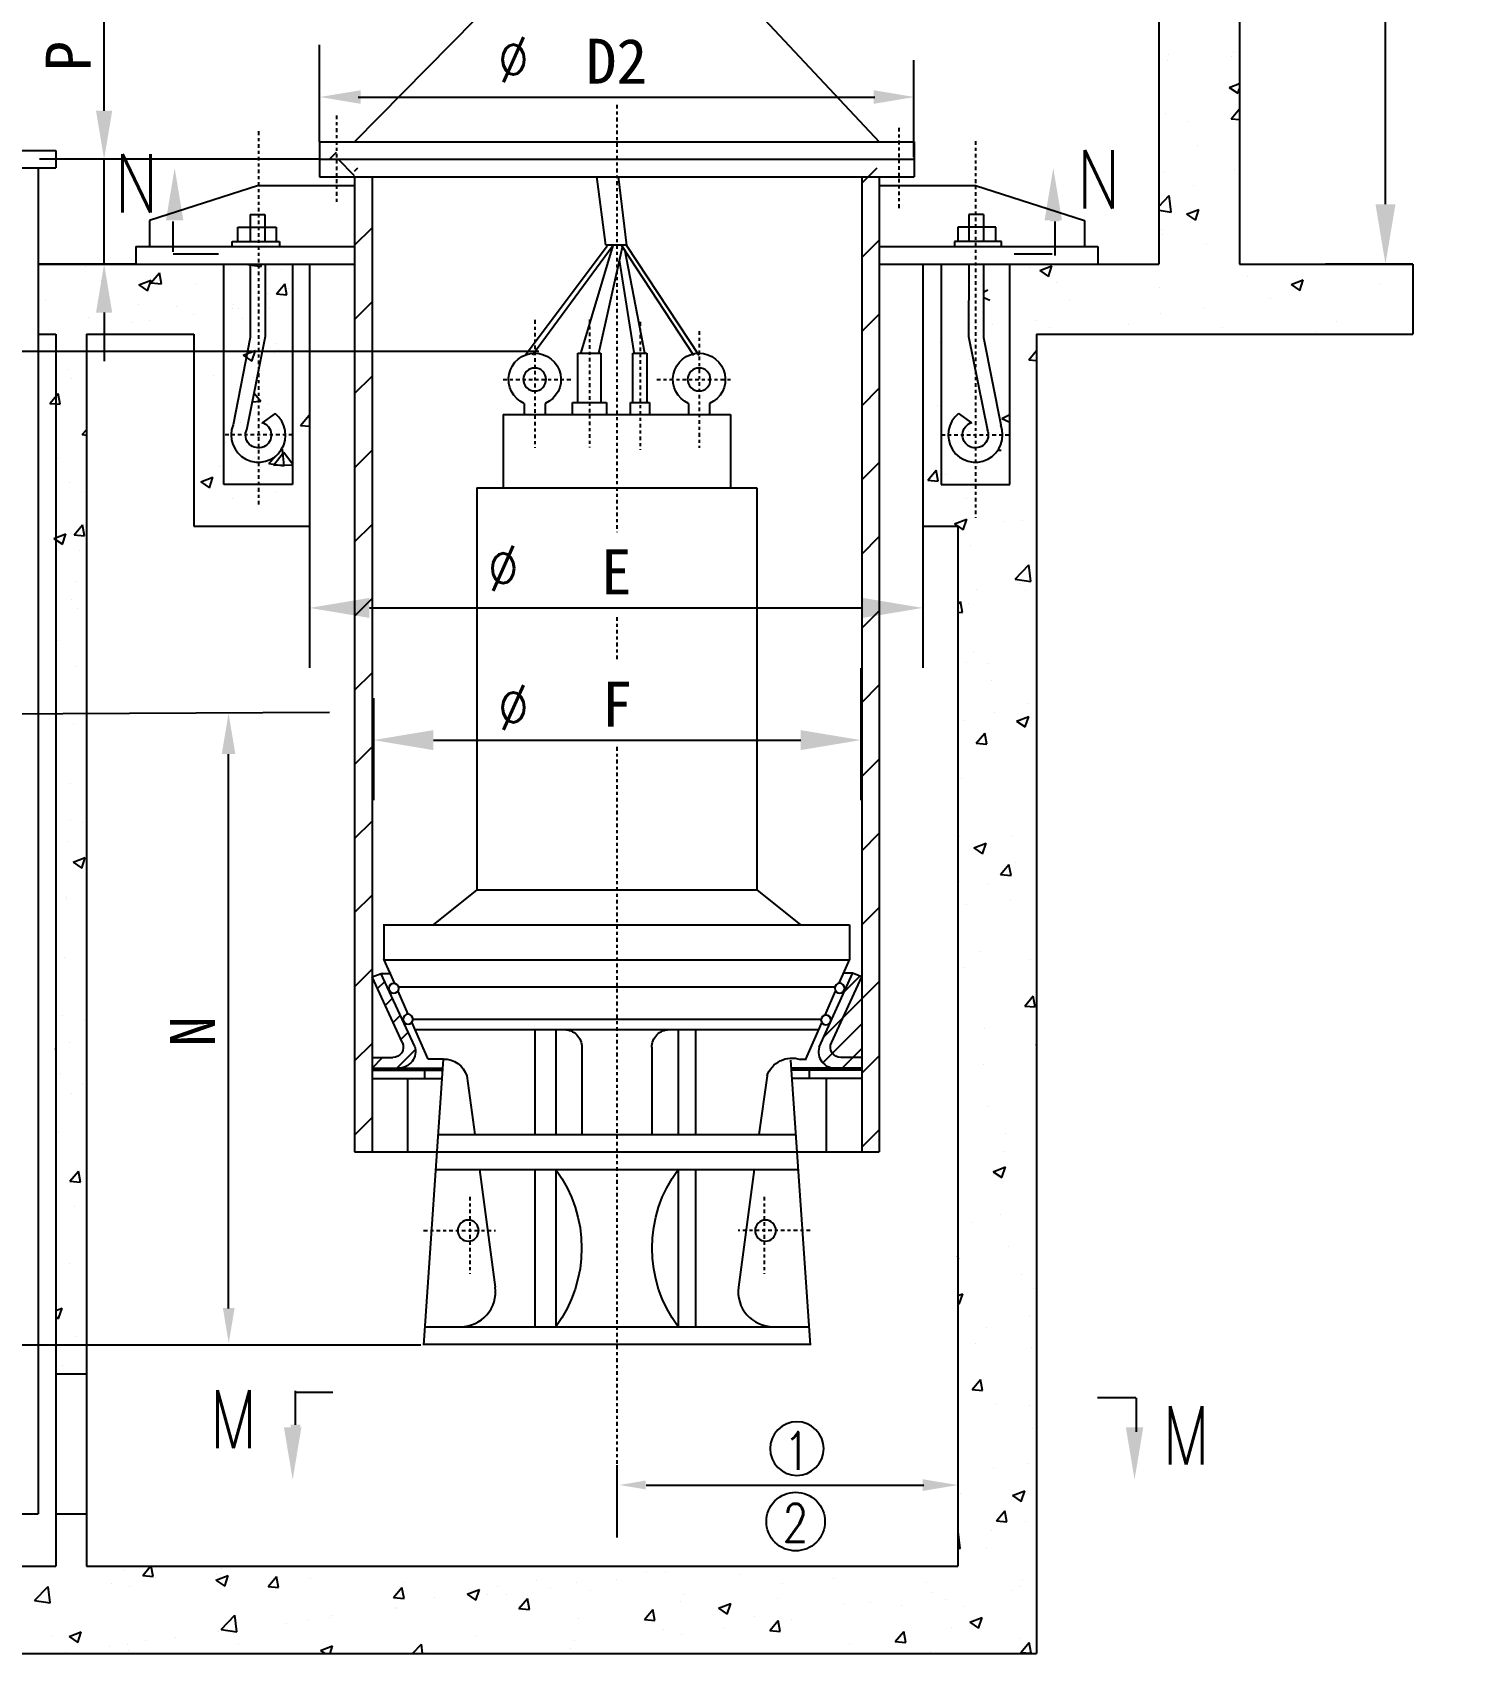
# Model space of a CAD drawing. Extents: x 1620 to 2878, y -792 to 791.
# Drawn here: x 1700.5 to 1748.1, y -0.1 to 54 of the extents above; entities that cross this region are included whole.
import ezdxf
from ezdxf.enums import TextEntityAlignment as Align

# ---------------------------------------------------------------- set-up
doc = ezdxf.new("R2010")
doc.units = 0
doc.header["$MEASUREMENT"] = 0
doc.linetypes.add('CENTER', pattern=[2, 1.25, -0.25, 0.25, -0.25])
doc.linetypes.add('CENTERX2', pattern=[4, 2.5, -0.5, 0.5, -0.5])
doc.layers.get('0').update_dxf_attribs({"linetype": 'CONTINUOUS'})
doc.layers.get('DEFPOINTS').update_dxf_attribs({"linetype": 'CONTINUOUS'})
for name, color, linetype in [('1', 7, 'CONTINUOUS'), ('4', 4, 'CENTERX2'), ('6', 3, 'CONTINUOUS'), ('8', 20, 'CONTINUOUS')]:
    doc.layers.add(name, color=color, linetype=linetype)
doc.styles.add('HZTXT', font='txt.shx', dxfattribs={"bigfont": 'hztxt.shx'})
doc.styles.get("Standard").update_dxf_attribs({"font": 'SimSun.ttf', "width": 0.6})
doc.dimstyles.new('HZTXT', dxfattribs={"dimtxt": 2, "dimasz": 2, "dimexe": 2, "dimexo": 0, "dimgap": 0.8, "dimtad": 3, "dimdec": 1, "dimdsep": 46, "dimtxsty": 'HZTXT', "dimcen": 0, "dimclrd": 1, "dimclre": 1, "dimclrt": 3, "dimadec": 0, "dimazin": 0, "dimtp": 0.9, "dimtm": 0.1, "dimtfac": 0.5, "dimtdec": 4, "dimtmove": 0, "dimatfit": 3, "dimfxl": 0, "dimtolj": 1, "dimtzin": 0, "dimarcsym": 0})

# ---------------------------------------------------------------- blocks, each defined once
blk = doc.blocks.new('*X199')
at = {"color": 0}
for p, q in [((126.196, 103.305), (126.196, 103.305)), ((129.836, 103.206), (129.836, 103.206)), ((129.955, 103.456), (129.955, 103.456)), ((126.168, 102.957), (126.168, 102.957)), ((129.694, 101.441), (130.28, 101.666)), ((129.694, 101.441), (130.192, 101.106)), ((130.192, 101.105), (130.28, 101.368)), ((129.812, 99.651), (130.28, 100.208)), ((126.074, 99.976), (126.074, 99.976)), ((127.324, 99.512), (127.324, 99.512)), ((129.812, 99.651), (130.28, 99.61)), ((127.888, 98.096), (127.888, 98.096)), ((125.953, 96.647), (125.953, 96.647)), ((129.997, 96.753), (129.997, 96.753)), ((127.644, 95.805), (127.644, 95.805)), ((125.68, 94.651), (126.262, 95.258)), ((126.373, 94.308), (126.262, 95.258)), ((125.68, 94.416), (126.373, 94.308)), ((127.261, 94.19), (127.961, 94.458)), ((127.261, 94.19), (127.758, 93.854)), ((127.758, 93.854), (127.961, 94.458)), ((125.831, 93.318), (125.831, 93.318)), ((125.899, 93.013), (125.899, 93.013)), ((128.379, 92.455), (128.379, 92.455)), ((64.293, 91.213), (64.293, 91.213)), ((73.447, 91.326), (73.451, 91.33)), ((73.447, 91.326), (74.337, 91.188)), ((74.337, 91.188), (74.32, 91.33)), ((118.276, 91.125), (118.276, 91.125)), ((118.859, 90.964), (119.559, 91.233)), ((118.859, 90.964), (119.356, 90.629)), ((119.356, 90.629), (119.559, 91.233)), ((125.631, 91.304), (125.631, 91.304)), ((65.231, 90.384), (65.231, 90.384)), ((67.343, 90.142), (68.043, 90.41)), ((67.343, 90.142), (67.84, 89.806)), ((67.84, 89.806), (68.043, 90.41)), ((68.034, 90.255), (68.516, 90.829)), ((68.034, 90.255), (68.631, 90.202)), ((68.631, 90.202), (68.516, 90.829)), ((70.569, 90.159), (70.569, 90.159)), ((75.206, 89.627), (75.688, 90.202)), ((75.804, 89.575), (75.688, 90.202)), ((119.799, 90.303), (119.799, 90.303)), ((125.71, 89.989), (125.71, 89.989)), ((130.761, 90.629), (130.761, 90.629)), ((133.23, 90.163), (133.93, 90.432)), ((133.23, 90.163), (133.727, 89.828)), ((133.728, 89.828), (133.93, 90.432)), ((138.354, 90.17), (138.354, 90.17)), ((62.001, 89.266), (62.001, 89.266)), ((74.681, 89.661), (74.681, 89.661)), ((75.206, 89.627), (75.804, 89.575)), ((75.908, 89.933), (75.908, 89.933)), ((120.575, 89.285), (120.575, 89.285)), ((132.039, 89.339), (132.039, 89.339)), ((64.436, 88.271), (64.436, 88.271)), ((67.34, 89.041), (67.34, 89.041)), ((69.487, 88.911), (69.487, 88.911)), ((70.482, 88.43), (70.482, 88.43)), ((72.678, 88.815), (72.678, 88.815)), ((72.761, 88.991), (72.761, 88.991)), ((74.269, 88.929), (74.269, 88.929)), ((118.613, 88.129), (118.613, 88.129)), ((125.748, 88.511), (125.748, 88.511)), ((128.251, 88.84), (128.251, 88.84)), ((61.663, 87.269), (61.663, 87.269)), ((66.929, 87.99), (66.929, 87.99)), ((67.978, 88.101), (67.978, 88.101)), ((119.432, 87.679), (119.432, 87.679)), ((123.952, 87.903), (123.952, 87.903)), ((129.29, 87.678), (129.29, 87.678)), ((134.628, 87.452), (134.628, 87.452)), ((135.833, 88.05), (135.833, 88.05)), ((136.882, 87.34), (136.882, 87.34)), ((73.312, 86.115), (74.012, 86.384)), ((73.809, 85.78), (74.012, 86.384)), ((74.559, 86.332), (74.559, 86.332)), ((75.157, 86.795), (75.157, 86.795)), ((113.142, 86.851), (113.142, 86.851)), ((118.242, 85.862), (118.68, 86.384)), ((73.312, 86.115), (73.809, 85.78)), ((118.242, 85.862), (118.68, 85.824)), ((63.242, 85.301), (63.242, 85.301)), ((63.494, 84.793), (63.494, 84.793)), ((64.314, 84.942), (64.314, 84.942)), ((71.638, 84.985), (71.638, 84.985)), ((73.918, 84.85), (73.918, 84.85)), ((62.248, 83.36), (62.731, 83.935)), ((62.846, 83.308), (62.731, 83.935)), ((62.248, 83.36), (62.846, 83.308)), ((74.437, 83.003), (74.437, 83.003)), ((76.594, 82.105), (77.076, 82.68)), ((77.104, 82.527), (77.076, 82.68)), ((113.014, 83.236), (113.014, 83.236)), ((64.101, 81.585), (64.352, 81.847)), ((73.145, 82.295), (73.145, 82.295)), ((75.323, 81.872), (75.323, 81.872)), ((76.594, 82.105), (77.104, 82.061)), ((64.101, 81.585), (64.352, 81.546)), ((64.192, 81.613), (64.192, 81.613)), ((74.773, 79.929), (75.552, 80.741)), ((75.662, 79.791), (75.552, 80.741)), ((62.717, 80.212), (62.717, 80.212)), ((74.773, 79.929), (75.662, 79.792)), ((63.403, 78.848), (63.403, 78.848)), ((70.879, 78.864), (71.579, 79.133)), ((70.879, 78.864), (71.376, 78.528)), ((71.376, 78.528), (71.579, 79.133)), ((71.971, 79.74), (71.971, 79.74)), ((74.316, 79.674), (74.316, 79.674)), ((112.457, 78.968), (112.939, 79.542)), ((112.457, 78.968), (113.054, 78.915)), ((113.054, 78.915), (112.939, 79.542)), ((64.071, 78.284), (64.071, 78.284)), ((72.692, 77.928), (72.692, 77.928)), ((74.079, 78.397), (74.079, 78.397)), ((75.196, 78.258), (75.196, 78.258)), ((114.677, 77.936), (114.677, 77.936)), ((115.017, 78.548), (115.017, 78.548)), ((62.589, 76.598), (62.589, 76.598)), ((63.636, 75.838), (64.118, 76.413)), ((64.234, 75.786), (64.118, 76.413)), ((74.194, 76.345), (74.194, 76.345)), ((113.938, 76.639), (113.938, 76.639)), ((113.992, 76.461), (114.693, 76.73)), ((113.992, 76.461), (114.49, 76.126)), ((114.49, 76.126), (114.693, 76.73)), ((116.785, 76.592), (116.785, 76.592)), ((117.856, 76.678), (117.856, 76.678)), ((62.476, 75.639), (63.177, 75.907)), ((62.476, 75.639), (62.974, 75.303)), ((62.974, 75.303), (63.177, 75.907)), ((63.636, 75.838), (64.234, 75.786)), ((114.895, 75.219), (114.895, 75.219)), ((63.949, 74.955), (63.949, 74.955)), ((117.463, 73.309), (118.241, 74.12)), ((117.463, 73.309), (118.352, 73.171)), ((118.352, 73.171), (118.242, 74.12)), ((63.746, 73.152), (63.746, 73.152)), ((115.225, 72.734), (115.225, 72.734)), ((117.728, 73.064), (117.728, 73.064)), ((118.025, 72.627), (118.025, 72.627)), ((63.464, 72.13), (63.464, 72.13)), ((63.828, 71.626), (63.828, 71.626)), ((114.18, 71.846), (114.326, 72.02)), ((114.442, 71.393), (114.326, 72.02)), ((114.773, 71.891), (114.773, 71.891)), ((114.18, 71.416), (114.442, 71.393)), ((62.696, 69.772), (62.696, 69.772)), ((115.098, 69.12), (115.098, 69.12)), ((63.706, 68.297), (63.706, 68.297)), ((114.652, 68.562), (114.652, 68.562)), ((115.921, 68.477), (115.921, 68.477)), ((116.078, 67.517), (116.078, 67.517)), ((118.186, 66.174), (118.186, 66.174)), ((63.584, 64.968), (63.584, 64.968)), ((114.53, 65.233), (114.53, 65.233)), ((116.254, 65.674), (116.254, 65.674)), ((117.528, 65.184), (118.229, 65.452)), ((117.528, 65.184), (118.026, 64.848)), ((118.026, 64.848), (118.229, 65.452)), ((115.232, 63.924), (115.714, 64.498)), ((115.829, 63.871), (115.714, 64.498)), ((115.232, 63.924), (115.829, 63.872)), ((63.463, 61.639), (63.463, 61.639)), ((114.409, 61.904), (114.409, 61.904)), ((63.435, 59.468), (63.435, 59.468)), ((64.097, 59.354), (64.097, 59.354)), ((114.287, 58.575), (114.287, 58.575)), ((117.308, 58.617), (117.308, 58.617)), ((63.341, 58.31), (63.341, 58.31)), ((115.095, 57.932), (115.795, 58.201)), ((115.095, 57.932), (115.593, 57.597)), ((115.593, 57.596), (115.795, 58.201)), ((63.579, 57.109), (64.279, 57.378)), ((63.579, 57.109), (64.077, 56.774)), ((64.077, 56.774), (64.279, 57.378)), ((116.619, 56.402), (117.101, 56.976)), ((117.217, 56.35), (117.101, 56.976)), ((117.479, 57.098), (117.479, 57.098)), ((114.249, 55.981), (114.249, 55.981)), ((115.892, 55.814), (115.892, 55.814)), ((116.619, 56.402), (117.217, 56.35)), ((63.199, 55.091), (63.199, 55.091)), ((63.22, 54.981), (63.22, 54.981)), ((117.181, 55.003), (117.181, 55.003)), ((114.678, 54.673), (114.678, 54.673)), ((115.49, 52.015), (115.49, 52.015)), ((63.098, 51.652), (63.098, 51.652)), ((114.551, 51.059), (114.551, 51.059)), ((118.338, 51.557), (118.338, 51.557)), ((118.007, 48.88), (118.489, 49.455)), ((118.604, 48.828), (118.489, 49.454)), ((62.976, 48.323), (62.976, 48.323)), ((118.007, 48.88), (118.604, 48.828)), ((64.253, 48.035), (64.253, 48.035)), ((115.707, 47.613), (115.707, 47.613)), ((62.611, 46.326), (62.588, 46.452)), ((63.405, 46.805), (63.405, 46.805)), ((118.631, 46.654), (118.68, 46.673)), ((118.631, 46.654), (118.68, 46.622)), ((62.588, 46.328), (62.611, 46.326)), ((115.651, 45.562), (115.651, 45.562)), ((62.855, 44.995), (62.855, 44.995)), ((63.509, 43.852), (63.509, 43.852)), ((64.126, 44.42), (64.126, 44.42)), ((115.862, 43.151), (115.862, 43.151)), ((62.733, 41.666), (62.733, 41.666)), ((116.891, 41.597), (116.891, 41.597)), ((116.761, 40.556), (116.761, 40.556)), ((63.401, 38.856), (63.883, 39.431)), ((63.999, 38.804), (63.883, 39.431)), ((116.198, 39.403), (116.898, 39.672)), ((116.198, 39.403), (116.695, 39.067)), ((116.695, 39.067), (116.898, 39.672)), ((62.612, 38.337), (62.612, 38.337)), ((63.401, 38.856), (63.999, 38.804)), ((63.67, 37.399), (63.67, 37.399)), ((62.652, 37.03), (62.652, 37.03)), ((114.944, 36.487), (114.944, 36.487)), ((116.634, 36.942), (116.634, 36.942)), ((118.63, 36.022), (118.63, 36.022)), ((114.207, 34.411), (114.18, 34.559)), ((114.18, 34.414), (114.207, 34.411)), ((117.052, 35.143), (117.052, 35.143)), ((63.376, 34.142), (63.376, 34.142)), ((117.791, 33.496), (117.791, 33.496)), ((118.508, 32.693), (118.508, 32.693)), ((62.588, 31.459), (62.949, 31.597)), ((62.746, 30.993), (62.949, 31.597)), ((114.18, 32.311), (114.465, 32.42)), ((114.18, 31.872), (114.262, 31.816)), ((114.262, 31.816), (114.465, 32.42)), ((62.588, 31.1), (62.746, 30.993)), ((118.292, 31.178), (118.292, 31.178)), ((63.706, 29.974), (63.706, 29.974)), ((115.833, 30.488), (115.833, 30.488)), ((115.16, 29.552), (115.16, 29.552)), ((118.386, 29.364), (118.386, 29.364)), ((62.963, 28.324), (62.963, 28.324)), ((114.997, 26.942), (115.479, 27.516)), ((114.997, 26.942), (115.594, 26.889)), ((115.594, 26.889), (115.479, 27.516)), ((116.345, 26.068), (116.345, 26.068)), ((118.265, 26.035), (118.265, 26.035)), ((118.454, 24.725), (118.454, 24.725)), ((116.214, 22.495), (116.214, 22.495)), ((118.143, 22.706), (118.143, 22.706)), ((114.356, 20.985), (114.356, 20.985)), ((117.301, 20.874), (118.001, 21.142)), ((117.301, 20.874), (117.798, 20.538)), ((117.798, 20.538), (118.001, 21.142)), ((116.384, 19.42), (116.866, 19.994)), ((116.982, 19.367), (116.866, 19.994)), ((114.18, 18.775), (114.198, 18.794)), ((114.309, 17.844), (114.198, 18.794)), ((116.087, 18.881), (116.087, 18.881)), ((116.384, 19.42), (116.982, 19.368)), ((118.022, 19.377), (118.022, 19.377)), ((114.18, 17.864), (114.309, 17.844)), ((115.803, 17.825), (115.803, 17.825)), ((67.563, 16.291), (68.016, 16.83)), ((68.161, 16.238), (68.052, 16.83)), ((91.055, 16.777), (91.055, 16.777)), ((109.972, 16.824), (109.972, 16.824)), ((65.789, 15.857), (65.789, 15.857)), ((66.473, 16.562), (66.473, 16.562)), ((67.563, 16.291), (68.161, 16.238)), ((68.292, 16.186), (68.292, 16.186)), ((71.754, 16.025), (72.454, 16.294)), ((71.754, 16.025), (72.251, 15.689)), ((71.811, 16.336), (71.811, 16.336)), ((72.005, 16.424), (72.005, 16.424)), ((72.08, 16.685), (72.08, 16.685)), ((72.251, 15.689), (72.454, 16.294)), ((74.736, 15.663), (75.218, 16.238)), ((75.334, 15.611), (75.218, 16.238)), ((77.149, 16.111), (77.149, 16.111)), ((82.487, 15.885), (82.487, 15.885)), ((90.08, 16.017), (90.08, 16.017)), ((92.397, 15.893), (92.397, 15.893)), ((94.662, 16.06), (94.662, 16.06)), ((96.394, 16.552), (96.394, 16.552)), ((97.448, 16.533), (97.448, 16.533)), ((101.732, 16.326), (101.732, 16.326)), ((104.14, 15.823), (104.14, 15.823)), ((107.07, 16.101), (107.07, 16.101)), ((112.408, 15.875), (112.408, 15.875)), ((117.9, 16.048), (117.9, 16.048)), ((61.383, 14.862), (62.162, 15.673)), ((61.383, 14.862), (62.272, 14.724)), ((61.76, 15.034), (61.76, 15.034)), ((62.272, 14.724), (62.162, 15.673)), ((66.811, 15.674), (66.811, 15.674)), ((74.736, 15.663), (75.334, 15.611)), ((81.909, 15.036), (82.391, 15.61)), ((81.909, 15.036), (82.506, 14.983)), ((82.506, 14.983), (82.391, 15.61)), ((84.248, 15.016), (84.248, 15.016)), ((86.125, 15.224), (86.825, 15.493)), ((86.125, 15.224), (86.622, 14.888)), ((86.622, 14.888), (86.825, 15.493)), ((87.263, 15.189), (87.263, 15.189)), ((87.826, 15.66), (87.826, 15.66)), ((88.371, 15.232), (88.371, 15.232)), ((89.081, 14.408), (89.563, 14.983)), ((89.679, 14.356), (89.563, 14.982)), ((90.874, 15.562), (90.874, 15.562)), ((93.164, 15.434), (93.164, 15.434)), ((98.502, 15.209), (98.502, 15.209)), ((103.84, 14.983), (103.84, 14.983)), ((112.706, 15.299), (112.706, 15.299)), ((113.456, 14.937), (113.456, 14.937)), ((117.243, 15.435), (117.243, 15.435)), ((117.746, 15.65), (117.746, 15.65)), ((72.055, 13.206), (72.834, 14.018)), ((72.945, 13.068), (72.834, 14.018)), ((78.416, 14.015), (78.416, 14.015)), ((82.055, 14.401), (82.055, 14.401)), ((82.069, 14.439), (82.069, 14.439)), ((89.081, 14.408), (89.679, 14.356)), ((96.254, 13.78), (96.736, 14.355)), ((96.852, 13.728), (96.736, 14.355)), ((98.308, 14.822), (98.308, 14.822)), ((100.496, 14.423), (101.196, 14.692)), ((100.496, 14.423), (100.994, 14.088)), ((100.994, 14.087), (101.196, 14.692)), ((102.521, 13.954), (102.521, 13.954)), ((107.655, 14.658), (107.655, 14.658)), ((109.178, 14.757), (109.178, 14.757)), ((110.953, 14.607), (110.953, 14.607)), ((114.517, 14.532), (114.517, 14.532)), ((63.351, 12.799), (64.052, 13.068)), ((63.849, 12.464), (64.052, 13.068)), ((71.884, 13.095), (71.884, 13.095)), ((72.055, 13.206), (72.945, 13.068)), ((72.584, 13.014), (72.584, 13.014)), ((75.765, 13.572), (75.765, 13.572)), ((77.018, 13.799), (77.018, 13.799)), ((78.268, 13.902), (78.268, 13.902)), ((92.476, 13.821), (92.476, 13.821)), ((96.254, 13.78), (96.852, 13.728)), ((97.327, 13.205), (97.327, 13.205)), ((100.85, 13.277), (100.85, 13.277)), ((103.426, 13.153), (103.909, 13.727)), ((103.426, 13.153), (104.024, 13.101)), ((104.024, 13.101), (103.909, 13.727)), ((104.637, 13.776), (104.637, 13.776)), ((110.599, 12.525), (111.081, 13.1)), ((111.197, 12.473), (111.081, 13.1)), ((113.791, 13.325), (113.791, 13.325)), ((114.868, 13.622), (115.568, 13.891)), ((114.868, 13.622), (115.365, 13.287)), ((115.365, 13.287), (115.568, 13.891)), ((62.375, 12.822), (62.375, 12.822)), ((63.351, 12.799), (63.849, 12.464)), ((65.662, 12.242), (65.662, 12.242)), ((66.69, 12.345), (66.69, 12.345)), ((67.713, 12.596), (67.713, 12.596)), ((69.449, 12.741), (69.449, 12.741)), ((73.051, 12.371), (73.051, 12.371)), ((77.723, 11.999), (78.423, 12.267)), ((78.276, 11.83), (78.423, 12.267)), ((78.389, 12.145), (78.389, 12.145)), ((82.995, 11.83), (83.507, 12.363)), ((83.569, 11.83), (83.507, 12.363)), ((86.644, 12.82), (86.644, 12.82)), ((92.031, 12.116), (92.031, 12.116)), ((92.276, 12.564), (92.276, 12.564)), ((98.346, 12.948), (98.346, 12.948)), ((107.959, 12.324), (107.959, 12.324)), ((110.599, 12.525), (111.197, 12.473)), ((117.772, 11.898), (118.254, 12.472)), ((117.778, 12.719), (117.778, 12.719)), ((118.369, 11.846), (118.254, 12.472)), ((63.158, 11.913), (63.158, 11.913)), ((66.752, 12.013), (66.752, 12.013)), ((77.723, 11.999), (77.973, 11.83)), ((83.728, 11.92), (83.728, 11.92)), ((87.141, 11.86), (87.141, 11.86)), ((112.585, 11.97), (112.585, 11.97)), ((117.772, 11.898), (118.369, 11.846))]:
    blk.add_line(p, q, dxfattribs=at)
blk = doc.blocks.new('*D407')
at = {"color": 1, "linetype": 'ByBlock', "lineweight": -2}
for p, q in [((1717.389, 43.326), (1673.841, 43.326)), ((1675.841, 12.17), (1675.841, 41.326)), ((1674.696, 10.17), (1677.841, 10.17))]:
    blk.add_line(p, q, dxfattribs=at)
at = {"color": 1, "linetype": 'ByBlock'}
for points in [[(1675.508, 41.326), (1676.174, 41.326), (1675.841, 43.326)], [(1675.508, 12.17), (1676.174, 12.17), (1675.841, 10.17)]]:
    blk.add_solid(points, dxfattribs=at)
at = {"layer": 'DEFPOINTS', "color": 0, "linetype": 'ByBlock'}
for p in [(1675.841, 43.326), (1717.389, 43.326), (1674.696, 10.17)]:
    blk.add_point(p, dxfattribs=at)
at = {"color": 3, "linetype": 'ByBlock', "insert": (1674.141, 26.748), "char_height": 1.8, "attachment_point": 5, "rotation": 90, "style": 'HZTXT'}
blk.add_mtext('\\A1;     *', dxfattribs=at)
blk = doc.blocks.new('*D428')
at = {"color": 1, "linetype": 'ByBlock', "lineweight": -2}
for p, q in [((1713.453, 10.17), (1673.841, 10.17)), ((1675.841, 4.764), (1675.841, 8.17)), ((1675.406, 2.764), (1677.841, 2.764))]:
    blk.add_line(p, q, dxfattribs=at)
at = {"color": 1, "linetype": 'ByBlock'}
for points in [[(1675.508, 8.17), (1676.174, 8.17), (1675.841, 10.17)], [(1675.508, 4.764), (1676.174, 4.764), (1675.841, 2.764)]]:
    blk.add_solid(points, dxfattribs=at)
at = {"layer": 'DEFPOINTS', "color": 0, "linetype": 'ByBlock'}
for p in [(1675.841, 10.17), (1713.453, 10.17), (1675.406, 2.764)]:
    blk.add_point(p, dxfattribs=at)
at = {"color": 3, "linetype": 'ByBlock', "insert": (1674.141, 6.467), "char_height": 1.8, "attachment_point": 5, "rotation": 90, "style": 'HZTXT'}
blk.add_mtext('\\A1;  ', dxfattribs=at)
blk = doc.blocks.new('*D429')
at = {"color": 1, "linetype": 'ByBlock', "lineweight": -2}
for p, q in [((1748.126, 66.076), (1743.622, 66.076)), ((1745.622, 48.247), (1745.622, 64.076)), ((1746.537, 46.247), (1743.622, 46.247))]:
    blk.add_line(p, q, dxfattribs=at)
at = {"color": 1, "linetype": 'ByBlock'}
for points in [[(1745.288, 64.076), (1745.955, 64.076), (1745.622, 66.076)], [(1745.288, 48.247), (1745.955, 48.247), (1745.622, 46.247)]]:
    blk.add_solid(points, dxfattribs=at)
at = {"layer": 'DEFPOINTS', "color": 0, "linetype": 'ByBlock'}
for p in [(1745.622, 66.076), (1748.126, 66.076), (1746.537, 46.247)]:
    blk.add_point(p, dxfattribs=at)
at = {"color": 3, "linetype": 'ByBlock', "insert": (1743.917, 55.246), "char_height": 1.8, "attachment_point": 5, "rotation": 90}
blk.add_mtext('\\A1;  ', dxfattribs=at)
blk = doc.blocks.new('*D435')
at = {"layer": '8', "color": 1, "lineweight": -2}
for p, q in [((1709.739, 37.499), (1709.739, 32.775)), ((1730.195, 37.499), (1730.195, 32.775)), ((1711.739, 34.775), (1728.195, 34.775))]:
    blk.add_line(p, q, dxfattribs=at)
at = {"layer": '8', "color": 1}
for points in [[(1711.739, 35.108), (1711.739, 34.441), (1709.739, 34.775)], [(1728.195, 35.108), (1728.195, 34.441), (1730.195, 34.775)]]:
    blk.add_solid(points, dxfattribs=at)
at = {"layer": 'DEFPOINTS', "color": 0}
for p in [(1709.739, 37.499), (1730.195, 37.499), (1730.195, 34.775)]:
    blk.add_point(p, dxfattribs=at)
blk = doc.blocks.new('*X193')
at = {"color": 0}
for p, q in [((79.68, 96.65), (79.859, 96.83)), ((108.68, 95.952), (109.558, 96.83)), ((79.68, 92.408), (80.68, 93.408)), ((108.68, 91.709), (109.68, 92.709)), ((79.68, 88.165), (80.68, 89.165)), ((108.68, 87.466), (109.68, 88.466)), ((79.68, 83.922), (80.68, 84.922)), ((108.68, 83.224), (109.68, 84.224)), ((79.68, 79.68), (80.68, 80.68)), ((108.68, 78.981), (109.68, 79.981)), ((79.68, 75.437), (80.68, 76.437)), ((108.68, 74.739), (109.68, 75.739)), ((79.68, 71.194), (80.68, 72.194)), ((108.68, 70.496), (109.68, 71.496)), ((79.68, 66.952), (80.68, 67.952)), ((108.68, 66.253), (109.68, 67.253)), ((79.68, 62.709), (80.68, 63.709)), ((108.68, 62.011), (109.68, 63.011)), ((79.68, 58.466), (80.68, 59.466)), ((108.68, 57.768), (109.68, 58.768)), ((79.68, 54.224), (80.68, 55.224)), ((108.68, 53.525), (109.68, 54.525)), ((79.68, 49.981), (80.68, 50.981)), ((108.68, 49.283), (109.68, 50.283)), ((79.68, 45.739), (80.68, 46.739)), ((108.68, 45.04), (109.68, 46.04)), ((79.68, 41.496), (80.68, 42.496)), ((108.68, 40.797), (109.68, 41.797))]:
    blk.add_line(p, q, dxfattribs=at)
blk = doc.blocks.new('*D436')
at = {"layer": '8', "color": 1, "lineweight": -2}
for p, q in [((1728.123, 32.77), (1728.123, 28.364)), ((1711.868, 31.767), (1711.868, 28.364)), ((1713.868, 30.364), (1726.123, 30.364))]:
    blk.add_line(p, q, dxfattribs=at)
at = {"layer": '8', "color": 1}
for points in [[(1713.868, 30.697), (1713.868, 30.03), (1711.868, 30.364)], [(1726.123, 30.697), (1726.123, 30.03), (1728.123, 30.364)]]:
    blk.add_solid(points, dxfattribs=at)
at = {"layer": 'DEFPOINTS', "color": 0}
for p in [(1728.123, 32.77), (1711.868, 31.767), (1728.123, 30.364)]:
    blk.add_point(p, dxfattribs=at)
blk = doc.blocks.new('*X197')
at = {"color": 0}
for p, q in [((80.987, 49.875), (81.404, 50.291)), ((107.675, 49.692), (108.571, 50.588)), ((81.434, 48.907), (81.851, 49.324)), ((106.516, 47.119), (108.68, 49.283)), ((81.88, 47.939), (82.298, 48.357)), ((82.326, 46.97), (82.745, 47.389)), ((106.448, 45.637), (108.68, 47.868)), ((82.099, 45.33), (83.16, 46.391)), ((107.555, 45.33), (108.68, 46.454)), ((80.685, 45.33), (81.285, 45.93))]:
    blk.add_line(p, q, dxfattribs=at)
blk = doc.blocks.new('*X196')
at = {"color": 0}
for p, q in [((74.723, 91.034), (74.723, 91.034)), ((75.481, 91.04), (75.481, 91.04)), ((113.247, 91.246), (113.247, 91.246)), ((115.888, 89.834), (115.654, 89.717)), ((116.002, 89.245), (115.654, 89.4)), ((73.041, 88.772), (73.041, 88.772)), ((73.253, 88.193), (73.253, 88.193)), ((74.789, 88.867), (74.789, 88.867)), ((116.149, 87.895), (116.149, 87.895)), ((75.33, 86.427), (75.33, 86.427)), ((75.128, 86.228), (75.128, 86.228)), ((114.831, 85.859), (114.831, 85.859)), ((73.936, 83.927), (73.904, 83.882)), ((74.321, 83.468), (73.936, 83.927)), ((74.321, 83.468), (73.813, 83.423)), ((74.729, 83.371), (74.729, 83.371)), ((117.156, 82.714), (116.691, 82.482)), ((114.774, 81.725), (114.774, 81.725)), ((117.156, 82.275), (116.691, 82.482)), ((72.29, 81.103), (72.29, 81.103)), ((75.513, 81.436), (75.513, 81.436)), ((73.955, 80.256), (73.955, 80.256)), ((75.64, 80.555), (75.047, 79.805)), ((76.129, 79.827), (75.047, 79.805)), ((76.129, 79.887), (75.64, 80.555)), ((116.663, 80.665), (116.454, 80.661)), ((116.52, 80.458), (116.52, 80.458)), ((113.495, 79.268), (113.495, 79.268))]:
    blk.add_line(p, q, dxfattribs=at)
blk = doc.blocks.new('*X198')
at = {"color": 0}
blk.add_line((78.238, 97.33), (78.639, 97.731), dxfattribs=at)
blk = doc.blocks.new('*X194')
at = {"color": 0}
blk.add_line((79.68, 96.39), (78.74, 97.33), dxfattribs=at)

msp = doc.modelspace()

# ---------------------------------------------------------------- linework, layer by layer
at = {"color": 1, "linetype": 'ByBlock'}
for p, q in [((1702.88864, 51.36632), (1702.89443, 55.00442)), ((1710.07491, 49.74632), (1700.72864, 49.74632)), ((1702.88864, 46.24712), (1702.88864, 49.74632)), ((1703.95131, 46.24712), (1700.72864, 46.24712)), ((1702.88864, 44.62712), (1702.88864, 43.00712))]:
    msp.add_line(p, q, dxfattribs=at)
for points in [[(1702.61864, 51.36632), (1703.15864, 51.36632), (1702.88864, 49.74632)], [(1702.61864, 44.62712), (1703.15864, 44.62712), (1702.88864, 46.24712)], [(1706.85012, 11.40903), (1707.23892, 11.40903), (1707.04452, 10.24263)]]:
    msp.add_solid(points, dxfattribs=at)
at = {"layer": '1'}
for p, q in [((1738.06851, 61.10452), (1738.06851, 46.24712)), ((1740.75123, 61.10452), (1740.75123, 46.24712)), ((1715.25888, 54.41192), (1711.24131, 50.32952)), ((1724.90763, 54.41192), (1728.73731, 50.32952)), ((1710.07491, 50.32952), (1710.07491, 49.16312)), ((1710.07491, 50.32952), (1711.24131, 50.32952)), ((1711.24131, 50.32952), (1729.90371, 50.32952)), ((1729.90371, 50.32952), (1729.90371, 49.16312)), ((1699.52379, 50.03792), (1701.27339, 50.03792)), ((1701.27339, 50.03792), (1701.27339, 49.45472)), ((1699.52379, 49.45472), (1701.27339, 49.45472)), ((1700.69019, 49.45472), (1700.69019, 4.54832)), ((1710.07491, 49.74632), (1729.90371, 49.74632)), ((1708.03371, 48.87152), (1704.3991, 47.70084)), ((1708.03371, 48.87152), (1711.24131, 48.87152)), ((1710.07491, 49.16312), (1728.73731, 49.16312)), ((1711.24131, 49.16312), (1711.24131, 16.62056)), ((1711.82451, 49.16312), (1711.82451, 16.62056)), ((1719.62464, 46.87798), (1719.31662, 49.16636)), ((1720.32105, 46.8646), (1720.03981, 49.16636)), ((1728.15411, 49.16312), (1728.15411, 16.62056)), ((1728.73731, 49.16312), (1728.73731, 16.62056)), ((1728.73731, 49.16312), (1729.90371, 49.16312)), ((1728.73731, 48.87152), (1731.94491, 48.87152)), ((1731.94491, 48.87152), (1735.57952, 47.70084)), ((1704.3991, 47.70084), (1704.3991, 46.82388)), ((1707.75728, 47.89728), (1707.75728, 46.99836)), ((1707.75728, 47.89728), (1708.25161, 47.89728)), ((1708.25161, 47.89728), (1708.25332, 46.99836)), ((1731.727, 47.89728), (1731.72529, 46.99836)), ((1732.22134, 47.89728), (1731.727, 47.89728)), ((1732.22134, 47.89728), (1732.22134, 46.99836)), ((1735.57952, 47.70084), (1735.57952, 46.82388)), ((1707.34694, 46.99836), (1707.34694, 47.48528)), ((1707.34694, 47.48528), (1708.6219, 47.48528)), ((1708.6219, 47.48528), (1708.6219, 46.99836)), ((1731.35672, 47.48528), (1731.35672, 46.99836)), ((1732.63167, 47.48528), (1731.35672, 47.48528)), ((1732.63167, 46.99836), (1732.63167, 47.48528)), ((1703.95131, 46.83032), (1711.24131, 46.83032)), ((1703.95131, 46.83032), (1703.95131, 46.24712)), ((1705.19556, 46.59044), (1706.70487, 46.59044)), ((1707.15945, 46.83032), (1707.15945, 46.99836)), ((1707.15945, 46.99836), (1708.73439, 46.99836)), ((1708.73439, 46.99836), (1708.73439, 46.83032)), ((1719.66682, 46.84845), (1716.94102, 43.20604)), ((1719.86941, 46.86684), (1717.18045, 43.20604)), ((1718.80119, 43.29802), (1719.86941, 46.86684)), ((1719.39055, 43.27963), (1720.18251, 46.86684)), ((1720.33732, 46.87449), (1719.6233, 46.87449)), ((1720.14567, 46.86684), (1722.53996, 43.20604)), ((1720.91921, 43.27963), (1720.25618, 46.73807)), ((1720.31143, 46.86684), (1722.72413, 43.20604)), ((1728.73731, 46.83032), (1736.02731, 46.83032)), ((1731.24422, 46.99836), (1731.24422, 46.83032)), ((1732.81916, 46.99836), (1731.24422, 46.99836)), ((1732.81916, 46.83032), (1732.81916, 46.99836)), ((1733.23701, 46.59044), (1734.50801, 46.59044)), ((1736.02731, 46.83032), (1736.02731, 46.24712)), ((1700.69019, 46.24712), (1711.24131, 46.24712)), ((1706.88089, 38.89361), (1706.88089, 46.24842)), ((1707.75728, 46.24712), (1707.75728, 43.79616)), ((1708.25475, 46.24712), (1708.25935, 43.8342)), ((1709.17036, 46.24842), (1709.17036, 38.89361)), ((1709.73922, 46.24712), (1709.73922, 37.49912)), ((1720.56928, 43.29802), (1720.072, 46.38855)), ((1728.73731, 46.24712), (1738.06851, 46.24712)), ((1730.19531, 46.24712), (1730.19531, 37.49912)), ((1730.80825, 46.24842), (1730.80825, 38.89361)), ((1731.72386, 46.24712), (1731.71927, 43.8342)), ((1732.22134, 46.24712), (1732.22134, 43.79616)), ((1733.09772, 38.89361), (1733.09772, 46.24842)), ((1740.75123, 46.24712), (1746.53745, 46.24712)), ((1700.69019, 43.91432), (1701.27339, 43.91432)), ((1701.27339, 43.91432), (1701.27339, 2.79872)), ((1702.30237, 43.91432), (1702.30237, 2.79872)), ((1702.30237, 43.91432), (1705.87871, 43.91432)), ((1705.87871, 43.91432), (1705.87871, 37.49912)), ((1708.25935, 43.8342), (1707.6327, 40.70089)), ((1731.71927, 43.8342), (1732.34591, 40.70089)), ((1733.98611, 43.91432), (1733.98611, -0.11728)), ((1733.98611, 43.91432), (1746.53745, 43.91432)), ((1707.75728, 43.79616), (1707.19029, 40.87961)), ((1718.69104, 41.63242), (1718.69104, 43.27939)), ((1718.69104, 43.27939), (1719.45526, 43.27939)), ((1719.45526, 43.27939), (1719.45526, 41.62122)), ((1720.51848, 43.27939), (1720.98912, 43.27939)), ((1720.51848, 41.63242), (1720.51848, 43.27939)), ((1720.98912, 43.27939), (1720.98912, 41.63242)), ((1732.22134, 43.79616), (1732.78832, 40.87961)), ((1708.59367, 41.25907), (1708.1605, 40.95625)), ((1716.19851, 41.2316), (1723.78011, 41.2316)), ((1716.19851, 41.2316), (1716.19851, 38.78216)), ((1718.51156, 41.22908), (1718.51156, 41.63242)), ((1718.51156, 41.63242), (1719.64595, 41.63242)), ((1719.64595, 41.63242), (1719.64595, 41.22908)), ((1720.43996, 41.63242), (1721.07885, 41.63242)), ((1720.43996, 41.22908), (1720.43996, 41.63242)), ((1721.07885, 41.63242), (1721.07885, 41.22908)), ((1723.78011, 41.2316), (1723.78011, 38.78216)), ((1731.38495, 41.25907), (1731.81811, 40.95625)), ((1709.17036, 38.89361), (1706.88089, 38.89361)), ((1715.32371, 38.78216), (1715.32371, 25.36856)), ((1715.32371, 38.78216), (1724.65491, 38.78216)), ((1724.65491, 38.78216), (1724.65491, 25.36856)), ((1730.80825, 38.89361), (1733.09772, 38.89361)), ((1705.87871, 37.49912), (1709.73922, 37.49912)), ((1730.19531, 37.49912), (1731.36171, 37.49912)), ((1731.36171, 37.49912), (1731.36171, 2.79872)), ((1715.32371, 25.36856), (1713.86571, 24.20216)), ((1715.32371, 25.36856), (1724.65491, 25.36856)), ((1724.65491, 25.36856), (1726.11291, 24.20216)), ((1724.65491, 25.36856), (1726.11291, 24.20216)), ((1712.2132, 24.21745), (1712.2132, 23.05018)), ((1712.2132, 24.20216), (1727.74179, 24.20216)), ((1727.74179, 24.20216), (1727.74179, 23.03576)), ((1712.58067, 22.24274), (1712.22241, 23.05479)), ((1712.23081, 23.03576), (1727.74179, 23.03576)), ((1727.4005, 22.24855), (1727.7562, 23.05479)), ((1711.82451, 22.46017), (1712.12313, 22.58115)), ((1712.83551, 20.26621), (1711.82451, 22.46017)), ((1713.25219, 20.13772), (1712.1221, 22.58337)), ((1712.12313, 22.58115), (1712.45658, 22.58115)), ((1726.73643, 20.11749), (1727.85515, 22.60119)), ((1727.1431, 20.26621), (1728.15411, 22.46017)), ((1727.8486, 22.58664), (1727.54288, 22.58664)), ((1728.15411, 22.46017), (1727.8486, 22.58664)), ((1713.03395, 21.21531), (1712.6936, 21.98676)), ((1712.70617, 22.12706), (1727.25975, 22.12706)), ((1726.93278, 21.18837), (1727.28501, 21.98676)), ((1713.69318, 19.72106), (1713.15913, 20.93157)), ((1713.18997, 21.05682), (1726.79869, 21.05682)), ((1713.25999, 20.70296), (1726.71862, 20.70296)), ((1717.24827, 20.70296), (1717.24827, 17.20376)), ((1717.94811, 20.70296), (1717.94811, 17.20376)), ((1722.03051, 20.70296), (1722.03051, 17.20376)), ((1722.61371, 20.70296), (1722.61371, 17.20376)), ((1726.28543, 19.72106), (1726.81948, 20.93157)), ((1718.82291, 20.11976), (1718.82291, 17.20376)), ((1721.15571, 20.11976), (1721.15571, 17.20376)), ((1711.82451, 19.76984), (1712.51771, 19.76984)), ((1714.19779, 19.72241), (1713.54231, 10.17346)), ((1714.20231, 19.72106), (1713.69318, 19.72106)), ((1725.77928, 19.68539), (1726.4363, 10.17346)), ((1726.31149, 19.70797), (1726.10276, 19.70797)), ((1728.15411, 19.76984), (1727.4609, 19.76984)), ((1711.82451, 19.41992), (1714.17703, 19.41992)), ((1711.82451, 19.35486), (1714.17256, 19.35486)), ((1711.82451, 19.07), (1714.15301, 19.07)), ((1713.00971, 19.07), (1713.00971, 16.63665)), ((1713.57204, 19.41992), (1713.57204, 19.07)), ((1714.98183, 19.15752), (1715.2558, 17.20376)), ((1724.99679, 19.15752), (1724.72281, 17.20376)), ((1728.15411, 19.41992), (1725.79762, 19.41992)), ((1728.15411, 19.35486), (1725.80211, 19.35486)), ((1728.15411, 19.07), (1725.82179, 19.07)), ((1726.40012, 19.42081), (1726.40012, 19.06521)), ((1726.96891, 19.04288), (1726.96891, 16.63665)), ((1714.0283, 17.20376), (1725.95031, 17.20376)), ((1711.24131, 16.62056), (1728.73731, 16.62056)), ((1713.94767, 16.03736), (1726.03095, 16.03736)), ((1715.41095, 16.03736), (1715.93355, 12.10876)), ((1717.24827, 16.03736), (1717.24827, 10.78856)), ((1717.94811, 16.03736), (1717.94811, 10.78856)), ((1722.03051, 16.03736), (1722.03051, 10.78856)), ((1722.61371, 16.03736), (1722.61371, 10.78856)), ((1724.56766, 16.03736), (1724.04506, 12.10876)), ((1713.58483, 10.78856), (1726.39378, 10.78856)), ((1713.54451, 10.20536), (1726.4341, 10.20536)), ((1701.27339, 9.21392), (1702.30237, 9.21392)), ((1709.24314, 8.60815), (1710.51414, 8.60815)), ((1736.01991, 8.42796), (1737.29091, 8.42796)), ((1699.5041, 4.54832), (1700.69019, 4.54832)), ((1701.27339, 4.54832), (1702.30237, 4.54832)), ((1674.86835, 2.79872), (1701.27339, 2.79872)), ((1702.30237, 2.79872), (1731.36171, 2.79872)), ((1674.86118, -0.11728), (1733.98611, -0.11728))]:
    msp.add_line(p, q, dxfattribs=at)
at = {"layer": '1', "ltscale": 0.2}
for p, q in [((1716.89835, 41.59623), (1716.89835, 41.2316)), ((1717.59819, 41.59623), (1717.59819, 41.2316)), ((1722.38043, 41.59623), (1722.38043, 41.2316)), ((1723.08027, 41.59623), (1723.08027, 41.2316))]:
    msp.add_line(p, q, dxfattribs=at)
at = {"layer": '1', "extrusion": (0, 0, -1)}
for centre, major_axis, start_param, end_param in [((1717.24827, 42.398), (-0.61858, 0.61858), 4.33850766, 9.79865928), ((1722.73035, 42.398), (0.61858, 0.61858), 2.76771134, 8.22786295), ((1708.03371, 40.54519), (0.30418, 0.30418), 5.77651806, 10.6528736), ((1731.94491, 40.54519), (0.30418, 0.30418), 0.34270069, 5.21905623), ((1718.23971, 20.11976), (-0.41238, 0.41238), 0.78539816, 2.35619449), ((1721.73891, 20.11976), (-0.41238, 0.41238), 5.49778714, 7.06858347), ((1712.51771, 20.11976), (-0.24743, 0.24743), 1.92438584, 3.92699082), ((1712.71107, 19.98269), (-0.39802, 0.39802), 2.06437936, 3.94685357), ((1727.4609, 20.11976), (-0.24743, 0.24743), 3.92699082, 5.92959579), ((1714.22138, 18.92861), (-0.56155, 0.56155), 0.75569877, 2.06380427), ((1725.82718, 18.87836), (-0.61947, 0.61947), 5.82208752, 7.3987626), ((1714.40417, 13.41296), (-3.11825, 3.11825), 1.71877955, 2.99360943), ((1725.57444, 13.41296), (-3.11825, 3.11825), 4.8603722, 6.13520209)]:
    msp.add_ellipse(centre, major_axis=major_axis, ratio=1, start_param=start_param, end_param=end_param, dxfattribs=at)
for centre, major_axis in [((1717.24827, 42.398), (-0.27039, 0.27039)), ((1722.73035, 42.398), (-0.27039, 0.27039)), ((1712.54692, 22.08022), (-0.11737, 0.11737)), ((1727.41998, 22.0837), (-0.11737, 0.11737)), ((1713.02414, 21.04961), (-0.11737, 0.11737)), ((1726.96158, 21.0249), (0.11737, 0.11737)), ((1715.03211, 13.99616), (-0.24743, 0.24743)), ((1724.94651, 13.99616), (-0.24743, 0.24743))]:
    msp.add_ellipse(centre, major_axis=major_axis, ratio=1, dxfattribs=at)
at = {"layer": '1'}
for centre, major_axis, start_param, end_param in [((1708.03371, 40.54519), (0.64156, 0.64156), 1.97869719, 6.40343789), ((1731.94491, 40.54519), (0.64156, 0.64156), 1.45054374, 5.87528444), ((1727.25623, 19.96201), (0.38364, 0.38364), 2.06555306, 3.96846218), ((1714.77733, 11.95496), (0.82477, 0.82477), 3.92699082, 5.63003378), ((1725.20128, 11.95496), (0.82477, 0.82477), 2.22394785, 3.92699082)]:
    msp.add_ellipse(centre, major_axis=major_axis, ratio=1, start_param=start_param, end_param=end_param, dxfattribs=at)
at = {"layer": '4', "color": 4, "linetype": 'CENTER', "ltscale": 0.1}
for p, q in [((1719.98931, 51.55961), (1719.98931, 37.2992)), ((1710.63452, 51.20369), (1710.63452, 48.32725)), ((1708.03371, 50.67835), (1708.03371, 38.21375)), ((1729.39182, 50.79277), (1729.39182, 48.0533)), ((1731.94491, 50.35345), (1731.94491, 37.78111)), ((1717.24827, 44.38461), (1717.24827, 40.11554)), ((1719.07664, 44.39581), (1719.07664, 40.12675)), ((1720.77041, 44.31738), (1720.77041, 40.04832)), ((1722.73035, 44.01285), (1722.73035, 40.11554)), ((1716.19851, 42.398), (1718.45136, 42.398)), ((1721.323, 42.398), (1723.78011, 42.398)), ((1709.17036, 40.54519), (1706.88089, 40.54519)), ((1730.80825, 40.54519), (1733.09772, 40.54519)), ((1719.98931, 34.46619), (1719.98931, 32.9695)), ((1719.98931, 30.13649), (1719.98931, 6.16778)), ((1715.08261, 15.12577), (1715.08261, 12.55167)), ((1724.896, 15.12577), (1724.896, 12.55167)), ((1713.54451, 13.99616), (1715.94263, 13.99616)), ((1726.4341, 13.99616), (1724.03598, 13.99616))]:
    msp.add_line(p, q, dxfattribs=at)
at = {"layer": '6'}
msp.add_line((1746.53745, 46.24712), (1746.53745, 43.91432), dxfattribs=at)
at = {"layer": '6', "color": 1, "linetype": 'ByBlock'}
for p, q in [((1719.98931, 6.16778), (1719.98931, 3.75055)), ((1731.36171, 6.16778), (1731.36171, 3.75055)), ((1720.96698, 5.50015), (1730.23141, 5.50015))]:
    msp.add_line(p, q, dxfattribs=at)
at = {"layer": '6', "extrusion": (0, 0, -1)}
msp.add_ellipse((1725.99328, 6.72198), major_axis=(0.63196, 0.63196), ratio=1, dxfattribs=at)
at = {"layer": '6'}
msp.add_ellipse((1725.95196, 4.28819), major_axis=(-0.69134, 0.69134), ratio=1, dxfattribs=at)
at = {"layer": '6', "color": 1, "linetype": 'ByBlock'}
for points in [[(1720.95286, 5.65523), (1720.95286, 5.36016), (1720.06763, 5.5077)], [(1730.18228, 5.70199), (1730.18228, 5.30824), (1731.36353, 5.50511)]]:
    msp.add_solid(points, dxfattribs=at)
at = {"layer": '8', "color": 1, "linetype": 'ByBlock'}
for p, q in [((1710.07491, 50.32952), (1710.07491, 53.56781)), ((1729.89213, 49.81684), (1729.89213, 53.05513)), ((1711.3636, 51.81821), (1728.59319, 51.81821)), ((1705.18427, 47.67285), (1705.18427, 46.65948)), ((1734.59029, 47.67285), (1734.59029, 46.53935)), ((1710.40642, 31.28865), (1686.0891, 31.16986)), ((1707.03462, 11.40111), (1707.03462, 29.89047)), ((1709.27345, 7.51894), (1709.27345, 8.65244)), ((1737.31305, 7.27868), (1737.31305, 8.41218))]:
    msp.add_line(p, q, dxfattribs=at)
for points in [[(1711.44101, 52.04825), (1711.44101, 51.59632), (1710.08524, 51.82228)], [(1728.55812, 52.04825), (1728.55812, 51.59632), (1729.91389, 51.82228)], [(1704.94998, 47.70479), (1705.53218, 47.70479), (1705.24108, 49.45139)], [(1734.25219, 47.70479), (1734.83439, 47.70479), (1734.54329, 49.45139)], [(1734.74417, 47.68023), (1734.42925, 47.68023), (1734.58671, 48.62499)], [(1706.81178, 29.89755), (1707.26467, 29.89755), (1707.03823, 31.25622)], [(1709.46738, 7.43277), (1708.88519, 7.43277), (1709.17628, 5.68618)], [(1709.10324, 7.5161), (1709.43837, 7.5161), (1709.27081, 6.51071)], [(1737.54528, 7.43277), (1736.96308, 7.43277), (1737.25418, 5.68618)], [(1737.13635, 7.298), (1737.48631, 7.298), (1737.31133, 6.24812)]]:
    msp.add_solid(points, dxfattribs=at)
at = {"layer": 'DEFPOINTS', "color": 0, "linetype": 'ByBlock'}
for p in [(1710.07491, 50.32952), (1710.07491, 49.74632), (1702.88864, 46.24712), (1703.95131, 46.24712), (1719.98931, 6.16778), (1731.36171, 6.16778), (1731.36171, 5.50015)]:
    msp.add_point(p, dxfattribs=at)

# ---------------------------------------------------------------- block references
at = {"layer": '6', "xscale": 0.5831999999027175, "yscale": 0.5831999999027744, "zscale": 0.647999999892}
for name in ['*X199', '*X198', '*X194', '*X193', '*X196', '*X197']:
    msp.add_blockref(name, (1664.77214, -7.01643), dxfattribs=at)

# ---------------------------------------------------------------- texts
at = {"color": 3, "linetype": 'ByBlock', "style": 'HZTXT', "width": 0.8}
for s, p in [('N', (1703.23893, 47.97007)), ('N', (1735.32314, 48.10107)), ('M', (1706.40166, 6.73343)), ('M', (1738.17183, 6.19285))]:
    msp.add_text(s, height=1.944, dxfattribs=at).set_placement(p)
at = {"color": 3, "style": 'HZTXT', "width": 0.8}
for s, p in [('1', (1725.55471, 6.01169)), ('2', (1725.51276, 3.61639))]:
    msp.add_text(s, height=1.25971, dxfattribs=at).set_placement(p)
for tag, p in [('P', (1702.89154, 53.18537)), ('N', (1707.03462, 20.64579))]:
    msp.add_attdef(tag, text='', height=1.5, rotation=90).set_placement(p, align=Align.BOTTOM_CENTER)
for tag, p in [('D2', (1719.97839, 51.81821)), ('E', (1719.96726, 34.77477)), ('F', (1719.9957, 30.36353))]:
    msp.add_attdef(tag, text='', height=1.5).set_placement(p, align=Align.BOTTOM_CENTER)
at = {"layer": '6', "style": 'HZTXT', "width": 0.8}
for p in [(1716.02262, 52.32173), (1715.68455, 35.34749), (1716.02262, 30.7028)]:
    msp.add_text('%%c', height=1.5, dxfattribs=at).set_placement(p)

# ---------------------------------------------------------------- dimensions: what is measured, and where the dimension line sits
at = {"color": 3, "linetype": 'ByBlock'}
for base, p1, p2, text, override, picture, middle in [((1745.62162, 66.07592), (1746.53745, 46.24712), (1748.12562, 66.07592), '  ', {"dimtxt": 1.8, "dimtxsty": 'Standard'}, '*D429', (1745.62162, 55.24621)), ((1675.84088, 43.32587), (1674.69592, 10.17046), (1717.38941, 43.32587), '     *', {"dimtxt": 1.8}, '*D407', (1675.84088, 26.74817)), ((1675.84088, 10.17046), (1675.40633, 2.76382), (1713.45312, 10.17046), '  ', {"dimtxt": 1.8}, '*D428', (1675.84088, 6.46714))]:
    dim = msp.add_linear_dim(base=base, p1=p1, p2=p2, angle=90, text=text, dimstyle='HZTXT', override=override, dxfattribs=at)
    dim.commit()
    dim.dimension.update_dxf_attribs({"geometry": picture, "text_midpoint": middle, "dimtype": 160})
at = {"layer": '8'}
for base, p1, p2, picture, middle in [((1730.19531, 34.77477), (1709.73922, 37.49912), (1730.19531, 37.49912), '*D435', (1719.96726, 34.77477)), ((1728.12341, 30.36353), (1711.86798, 31.7671), (1728.12341, 32.76966), '*D436', (1719.9957, 30.36353))]:
    dim = msp.add_linear_dim(base=base, p1=p1, p2=p2, text=' ', dimstyle='HZTXT', override={"dimscale": 1}, dxfattribs=at)
    dim.commit()
    dim.dimension.update_dxf_attribs({"geometry": picture, "text_midpoint": middle})

doc.saveas('drawing.dxf')
